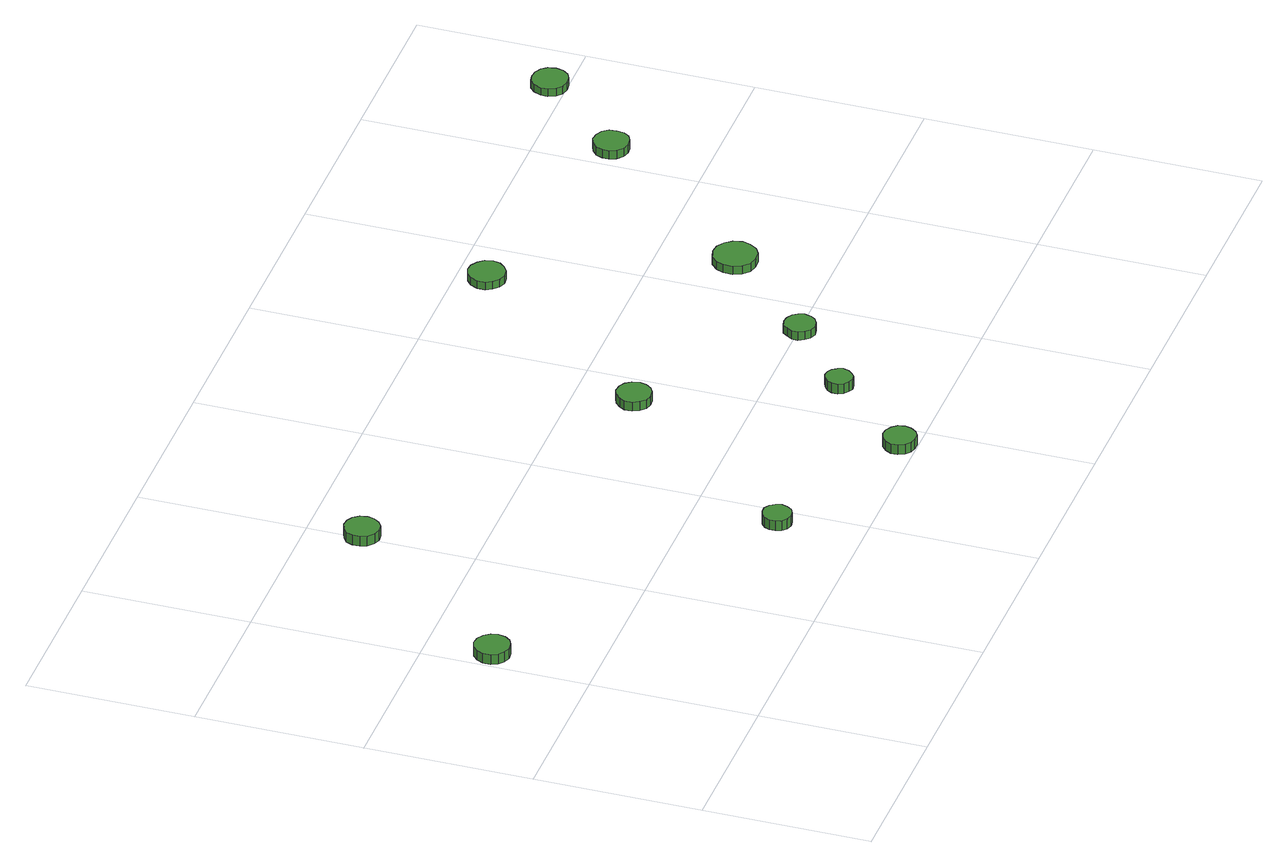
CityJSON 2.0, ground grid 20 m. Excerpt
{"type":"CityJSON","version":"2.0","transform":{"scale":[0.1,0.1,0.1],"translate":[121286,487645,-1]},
"CityObjects":{
"tree1":{"type":"SolitaryVegetationObject","attributes":{"function":"something"},"geometry":[{"type":"MultiSurface","lod":"1","boundaries":[[[0,1,2,3,4,5,6,7,8,9,10,11,12,13,14]],[[15,16,17,18,19,20,21,22,23,24,25,26,27,28,29]],[[0,29,28,1]],[[1,28,27,2]],[[2,27,26,3]],[[3,26,25,4]],[[4,25,24,5]],[[5,24,23,6]],[[6,23,22,7]],[[7,22,21,8]],[[8,21,20,9]],[[9,20,19,10]],[[10,19,18,11]],[[11,18,17,12]],[[12,17,16,13]],[[13,16,15,14]],[[14,15,29,0]]]}]},
"tree2":{"type":"SolitaryVegetationObject","attributes":{"function":"something"},"geometry":[{"type":"MultiSurface","lod":"1","boundaries":[[[30,31,32,33,34,35,36,37,38,39,40,41,42,43,44]],[[45,46,47,48,49,50,51,52,53,54,55,56,57,58,59]],[[30,59,58,31]],[[31,58,57,32]],[[32,57,56,33]],[[33,56,55,34]],[[34,55,54,35]],[[35,54,53,36]],[[36,53,52,37]],[[37,52,51,38]],[[38,51,50,39]],[[39,50,49,40]],[[40,49,48,41]],[[41,48,47,42]],[[42,47,46,43]],[[43,46,45,44]],[[44,45,59,30]]]}]},
"tree3":{"type":"SolitaryVegetationObject","attributes":{"function":"something"},"geometry":[{"type":"MultiSurface","lod":"1","boundaries":[[[60,61,62,63,64,65,66,67,68,69,70,71,72,73,74]],[[75,76,77,78,79,80,81,82,83,84,85,86,87,88,89]],[[60,89,88,61]],[[61,88,87,62]],[[62,87,86,63]],[[63,86,85,64]],[[64,85,84,65]],[[65,84,83,66]],[[66,83,82,67]],[[67,82,81,68]],[[68,81,80,69]],[[69,80,79,70]],[[70,79,78,71]],[[71,78,77,72]],[[72,77,76,73]],[[73,76,75,74]],[[74,75,89,60]]]}]},
"tree4":{"type":"SolitaryVegetationObject","attributes":{"function":"something"},"geometry":[{"type":"MultiSurface","lod":"1","boundaries":[[[90,91,92,93,94,95,96,97,98,99,100,101,102,103,104]],[[105,106,107,108,109,110,111,112,113,114,115,116,117,118,119]],[[90,119,118,91]],[[91,118,117,92]],[[92,117,116,93]],[[93,116,115,94]],[[94,115,114,95]],[[95,114,113,96]],[[96,113,112,97]],[[97,112,111,98]],[[98,111,110,99]],[[99,110,109,100]],[[100,109,108,101]],[[101,108,107,102]],[[102,107,106,103]],[[103,106,105,104]],[[104,105,119,90]]]}]},
"tree5":{"type":"SolitaryVegetationObject","attributes":{"function":"something"},"geometry":[{"type":"MultiSurface","lod":"1","boundaries":[[[120,121,122,123,124,125,126,127,128,129,130,131,132,133,134]],[[135,136,137,138,139,140,141,142,143,144,145,146,147,148,149]],[[120,149,148,121]],[[121,148,147,122]],[[122,147,146,123]],[[123,146,145,124]],[[124,145,144,125]],[[125,144,143,126]],[[126,143,142,127]],[[127,142,141,128]],[[128,141,140,129]],[[129,140,139,130]],[[130,139,138,131]],[[131,138,137,132]],[[132,137,136,133]],[[133,136,135,134]],[[134,135,149,120]]]}]},
"tree6":{"type":"SolitaryVegetationObject","attributes":{"function":"something"},"geometry":[{"type":"MultiSurface","lod":"1","boundaries":[[[150,151,152,153,154,155,156,157,158,159,160,161,162,163,164]],[[165,166,167,168,169,170,171,172,173,174,175,176,177,178,179]],[[150,179,178,151]],[[151,178,177,152]],[[152,177,176,153]],[[153,176,175,154]],[[154,175,174,155]],[[155,174,173,156]],[[156,173,172,157]],[[157,172,171,158]],[[158,171,170,159]],[[159,170,169,160]],[[160,169,168,161]],[[161,168,167,162]],[[162,167,166,163]],[[163,166,165,164]],[[164,165,179,150]]]}]},
"tree7":{"type":"SolitaryVegetationObject","attributes":{"function":"something"},"geometry":[{"type":"MultiSurface","lod":"1","boundaries":[[[180,181,182,183,184,185,186,187,188,189,190,191,192,193,194]],[[195,196,197,198,199,200,201,202,203,204,205,206,207,208,209]],[[180,209,208,181]],[[181,208,207,182]],[[182,207,206,183]],[[183,206,205,184]],[[184,205,204,185]],[[185,204,203,186]],[[186,203,202,187]],[[187,202,201,188]],[[188,201,200,189]],[[189,200,199,190]],[[190,199,198,191]],[[191,198,197,192]],[[192,197,196,193]],[[193,196,195,194]],[[194,195,209,180]]]}]},
"tree8":{"type":"SolitaryVegetationObject","attributes":{"function":"something"},"geometry":[{"type":"MultiSurface","lod":"1","boundaries":[[[210,211,212,213,214,215,216,217,218,219,220,221,222,223,224]],[[225,226,227,228,229,230,231,232,233,234,235,236,237,238,239]],[[210,239,238,211]],[[211,238,237,212]],[[212,237,236,213]],[[213,236,235,214]],[[214,235,234,215]],[[215,234,233,216]],[[216,233,232,217]],[[217,232,231,218]],[[218,231,230,219]],[[219,230,229,220]],[[220,229,228,221]],[[221,228,227,222]],[[222,227,226,223]],[[223,226,225,224]],[[224,225,239,210]]]}]},
"tree9":{"type":"SolitaryVegetationObject","attributes":{"function":"something"},"geometry":[{"type":"MultiSurface","lod":"1","boundaries":[[[240,241,242,243,244,245,246,247,248,249,250,251,252,253,254]],[[255,256,257,258,259,260,261,262,263,264,265,266,267,268,269]],[[240,269,268,241]],[[241,268,267,242]],[[242,267,266,243]],[[243,266,265,244]],[[244,265,264,245]],[[245,264,263,246]],[[246,263,262,247]],[[247,262,261,248]],[[248,261,260,249]],[[249,260,259,250]],[[250,259,258,251]],[[251,258,257,252]],[[252,257,256,253]],[[253,256,255,254]],[[254,255,269,240]]]}]},
"tree10":{"type":"SolitaryVegetationObject","attributes":{"function":"something"},"geometry":[{"type":"MultiSurface","lod":"1","boundaries":[[[270,271,272,273,274,275,276,277,278,279,280,281,282,283,284]],[[285,286,287,288,289,290,291,292,293,294,295,296,297,298,299]],[[270,299,298,271]],[[271,298,297,272]],[[272,297,296,273]],[[273,296,295,274]],[[274,295,294,275]],[[275,294,293,276]],[[276,293,292,277]],[[277,292,291,278]],[[278,291,290,279]],[[279,290,289,280]],[[280,289,288,281]],[[281,288,287,282]],[[282,287,286,283]],[[283,286,285,284]],[[284,285,299,270]]]}]},
"tree11":{"type":"SolitaryVegetationObject","attributes":{"function":"something"},"geometry":[{"type":"MultiSurface","lod":"1","boundaries":[[[300,301,302,303,304,305,306,307,308,309,310,311,312,313,314]],[[315,316,317,318,319,320,321,322,323,324,325,326,327,328,329]],[[300,329,328,301]],[[301,328,327,302]],[[302,327,326,303]],[[303,326,325,304]],[[304,325,324,305]],[[305,324,323,306]],[[306,323,322,307]],[[307,322,321,308]],[[308,321,320,309]],[[309,320,319,310]],[[310,319,318,311]],[[311,318,317,312]],[[312,317,316,313]],[[313,316,315,314]],[[314,315,329,300]]]}]}
},
"vertices":[
[44,322,21],[42,330,21],[37,337,21],[29,342,21],[20,343,21],[12,340,21],[6,334,21],[2,326,21],[2,317,21],[6,309,21],[12,304,21],[20,301,21],[29,302,21],[37,306,21],[42,313,21],[42,313,8],[37,306,8],[29,302,8],[20,301,8],[12,304,8],[6,309,8],[2,317,8],[2,326,8],[6,334,8],[12,340,8],[20,343,8],[29,342,8],[37,337,8],[42,330,8],[44,322,8],
[226,536,19],[224,545,19],[219,552,19],[212,556,19],[203,557,19],[195,554,19],[188,549,19],[185,541,19],[185,532,19],[188,524,19],[195,518,19],[203,515,19],[212,516,19],[219,521,19],[224,528,19],[224,528,6],[219,521,6],[212,516,6],[203,515,6],[195,518,6],[188,524,6],[185,532,6],[185,541,6],[188,549,6],[195,554,6],[203,557,6],[212,556,6],[219,552,6],[224,545,6],[226,536,6],
[392,101,21],[390,108,21],[386,114,21],[380,118,21],[373,118,21],[366,116,21],[361,111,21],[358,105,21],[358,98,21],[361,91,21],[366,86,21],[373,84,21],[380,85,21],[386,88,21],[390,94,21],[390,94,8],[386,88,8],[380,85,8],[373,84,8],[366,86,8],[361,91,8],[358,98,8],[358,105,8],[361,111,8],[366,116,8],[373,118,8],[380,118,8],[386,114,8],[390,108,8],[392,101,8],
[587,20,20],[585,28,20],[580,34,20],[573,38,20],[565,39,20],[558,37,20],[552,31,20],[548,24,20],[548,16,20],[552,8,20],[558,3,20],[565,1,20],[573,1,20],[580,5,20],[585,12,20],[585,12,7],[580,5,7],[573,1,7],[565,1,7],[558,3,7],[552,8,7],[548,16,7],[548,24,7],[552,31,7],[558,37,7],[565,39,7],[573,38,7],[580,34,7],[585,28,7],[587,20,7],
[577,330,20],[575,339,20],[570,346,20],[563,350,20],[554,351,20],[546,348,20],[540,342,20],[536,335,20],[536,326,20],[540,318,20],[546,312,20],[554,310,20],[563,311,20],[570,315,20],[575,322,20],[575,322,8],[570,315,8],[563,311,8],[554,310,8],[546,312,8],[540,318,8],[536,326,8],[536,335,8],[540,342,8],[546,348,8],[554,351,8],[563,350,8],[570,346,8],[575,339,8],[577,330,8],
[675,122,20],[673,128,20],[669,134,20],[664,137,20],[657,138,20],[651,135,20],[646,131,20],[643,125,20],[643,118,20],[646,112,20],[651,108,20],[657,105,20],[664,106,20],[669,110,20],[673,115,20],[673,115,7],[669,110,7],[664,106,7],[657,105,7],[651,108,7],[646,112,7],[643,118,7],[643,125,7],[646,131,7],[651,135,7],[657,138,7],[664,137,7],[669,134,7],[673,128,7],[675,122,7],
[767,198,19],[765,205,19],[761,211,19],[754,215,19],[746,216,19],[739,214,19],[734,208,19],[730,201,19],[730,194,19],[734,187,19],[739,182,19],[746,179,19],[754,180,19],[761,184,19],[765,190,19],[765,190,8],[761,184,8],[754,180,8],[746,179,8],[739,182,8],[734,187,8],[730,194,8],[730,201,8],[734,208,8],[739,214,8],[746,216,8],[754,215,8],[761,211,8],[765,205,8],[767,198,8],
[759,564,19],[757,573,19],[751,580,19],[743,585,19],[734,586,19],[726,583,19],[719,577,19],[715,568,19],[715,559,19],[719,551,19],[726,545,19],[734,542,19],[743,543,19],[751,548,19],[757,555,19],[757,555,9],[751,548,9],[743,543,9],[734,542,9],[726,545,9],[719,551,9],[715,559,9],[715,568,9],[719,577,9],[726,583,9],[734,586,9],[743,585,9],[751,580,9],[757,573,9],[759,564,9],
[884,310,19],[881,321,19],[875,329,19],[866,335,19],[855,336,19],[845,333,19],[837,325,19],[833,316,19],[833,305,19],[837,295,19],[845,288,19],[855,285,19],[866,286,19],[875,291,19],[881,300,19],[881,300,8],[875,291,8],[866,286,8],[855,285,8],[845,288,8],[837,295,8],[833,305,8],[833,316,8],[837,325,8],[845,333,8],[855,336,8],[866,335,8],[875,329,8],[881,321,8],[884,310,8],
[1051,514,19],[1050,523,19],[1045,530,19],[1037,534,19],[1028,535,19],[1020,532,19],[1013,526,19],[1010,518,19],[1010,510,19],[1013,502,19],[1020,496,19],[1028,493,19],[1037,494,19],[1045,498,19],[1050,505,19],[1050,505,8],[1045,498,8],[1037,494,8],[1028,493,8],[1020,496,8],[1013,502,8],[1010,510,8],[1010,518,8],[1013,526,8],[1020,532,8],[1028,535,8],[1037,534,8],[1045,530,8],[1050,523,8],[1051,514,8],
[1151,619,18],[1149,628,18],[1144,635,18],[1136,639,18],[1127,640,18],[1118,638,18],[1112,632,18],[1108,623,18],[1108,615,18],[1112,606,18],[1118,600,18],[1127,598,18],[1136,599,18],[1144,603,18],[1149,610,18],[1149,610,8],[1144,603,8],[1136,599,8],[1127,598,8],[1118,600,8],[1112,606,8],[1108,615,8],[1108,623,8],[1112,632,8],[1118,638,8],[1127,640,8],[1136,639,8],[1144,635,8],[1149,628,8],[1151,619,8]
]}
